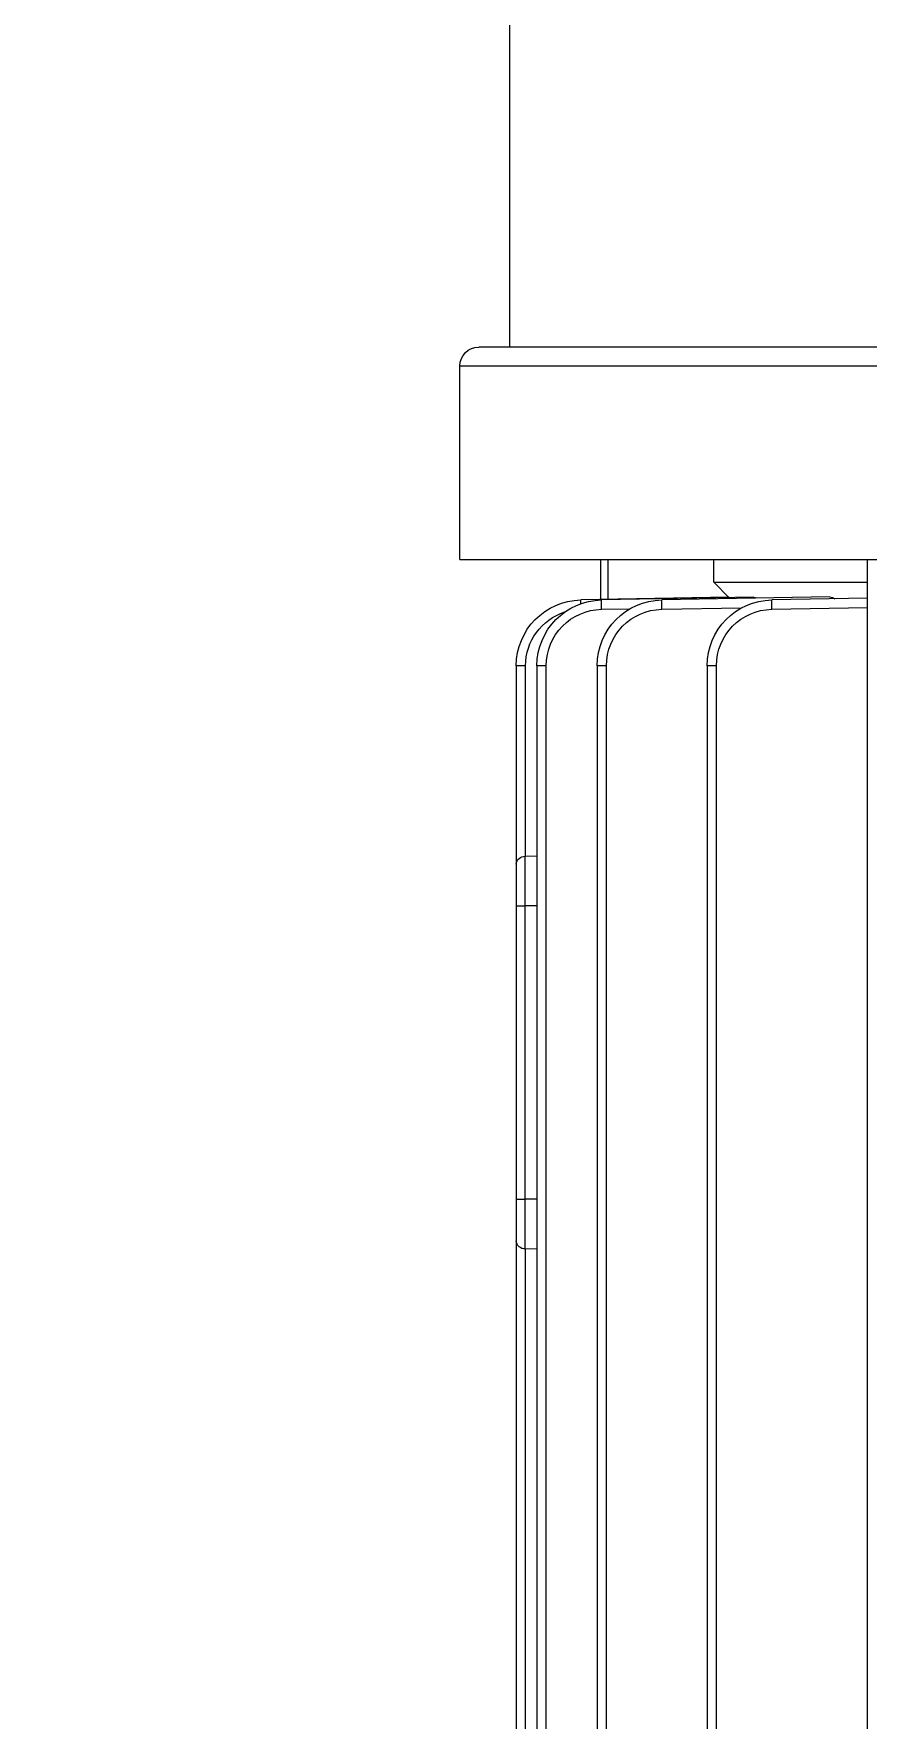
# Model space of a CAD drawing. Header units: millimetres. Extents: x -225363 to 347188, y -782467 to 813415.
# Drawn here: x 50891.7 to 50936, y 20613.1 to 20702.6 of the extents above; entities that cross this region are included whole.
import ezdxf

# ---------------------------------------------------------------- set-up
doc = ezdxf.new("R2010")
doc.units = ezdxf.units.MM

# ---------------------------------------------------------------- blocks, each defined once
blk = doc.blocks.new('MB bom')
at = {"color": 8, "linetype": 'Continuous'}
for p, q in [((-198914.151, 638574.791), (-198914.151, 638611.236)), ((-198903.851, 638574.791), (-198903.851, 638607.066)), ((-198902.851, 638607.066), (-198902.851, 638575.791)), ((-199019.851, 638596.475), (-198914.151, 638596.475)), ((-198916.791, 638591.38), (-198916.702, 638596.475)), ((-198916.202, 638596.475), (-198916.291, 638591.38)), ((-198915.351, 638588.291), (-198915.351, 638596.475)), ((-198916.135, 638594.467), (-198916.291, 638585.53)), ((-198916.791, 638591.38), (-198916.693, 638591.379)), ((-198916.693, 638591.379), (-198916.599, 638591.378)), ((-198916.599, 638591.378), (-198916.513, 638591.377)), ((-198916.513, 638591.377), (-198916.437, 638591.377)), ((-198916.437, 638591.377), (-198916.375, 638591.377)), ((-198916.375, 638591.377), (-198916.329, 638591.378)), ((-198916.329, 638591.378), (-198916.3, 638591.379)), ((-198916.3, 638591.379), (-198916.291, 638591.38)), ((-198916.149, 638590.426), (-198916.291, 638582.33)), ((-198916.791, 638585.53), (-198916.717, 638589.767)), ((-198916.153, 638589.096), (-198916.291, 638581.23)), ((-198916.172, 638589.116), (-198916.161, 638589.104)), ((-198916.161, 638589.104), (-198916.153, 638589.096)), ((-198916.154, 638589.094), (-198915.351, 638588.291)), ((-199011.911, 638588.433), (-198919.79, 638588.433)), ((-198919.79, 638587.941), (-199011.911, 638587.941)), ((-198919.79, 638588.433), (-198919.79, 638587.941)), ((-198915.351, 638588.291), (-198914.151, 638588.291)), ((-198916.791, 638585.53), (-198916.693, 638585.529)), ((-198916.693, 638585.529), (-198916.599, 638585.528)), ((-198916.599, 638585.528), (-198916.513, 638585.527)), ((-198916.513, 638585.527), (-198916.437, 638585.527)), ((-198916.437, 638585.527), (-198916.375, 638585.527)), ((-198916.375, 638585.527), (-198916.329, 638585.528)), ((-198916.329, 638585.528), (-198916.3, 638585.529)), ((-198916.3, 638585.529), (-198916.291, 638585.53)), ((-198916.791, 638582.33), (-198916.764, 638583.832)), ((-199011.911, 638582.583), (-198919.79, 638582.583)), ((-198919.79, 638582.583), (-198919.79, 638582.091)), ((-198916.791, 638582.33), (-198916.693, 638582.329)), ((-198916.693, 638582.329), (-198916.599, 638582.328)), ((-198916.599, 638582.328), (-198916.513, 638582.327)), ((-198916.513, 638582.327), (-198916.437, 638582.327)), ((-198916.437, 638582.327), (-198916.375, 638582.327)), ((-198916.375, 638582.327), (-198916.329, 638582.328)), ((-198916.329, 638582.328), (-198916.3, 638582.329)), ((-198916.3, 638582.329), (-198916.291, 638582.33)), ((-198916.272, 638582.291), (-198914.151, 638582.291)), ((-198914.151, 638582.653), (-198916.266, 638582.653)), ((-198919.79, 638582.091), (-199011.911, 638582.091)), ((-198916.49, 638581.227), (-198916.437, 638581.227)), ((-198916.437, 638581.227), (-198916.375, 638581.227)), ((-198916.375, 638581.227), (-198916.329, 638581.228)), ((-198916.329, 638581.228), (-198916.3, 638581.229)), ((-198916.3, 638581.229), (-198916.291, 638581.23)), ((-199011.911, 638579.383), (-198919.79, 638579.383)), ((-198919.79, 638578.891), (-199011.911, 638578.891)), ((-198950.813, 638578.891), (-198950.783, 638578.283)), ((-198948.151, 638578.891), (-198948.151, 638578.265)), ((-198932.551, 638578.891), (-198932.551, 638578.265)), ((-198929.919, 638578.283), (-198929.889, 638578.891)), ((-198919.79, 638579.383), (-198919.79, 638578.891)), ((-198950.367, 638577.791), (-198981.335, 638577.791)), ((-198980.919, 638578.283), (-198950.783, 638578.283)), ((-198950.782, 638578.265), (-198950.783, 638578.283)), ((-198950.782, 638578.265), (-198948.151, 638578.265)), ((-198948.151, 638577.791), (-198950.367, 638577.791)), ((-198948.151, 638578.265), (-198932.551, 638578.265)), ((-198948.151, 638577.791), (-198948.151, 638578.265)), ((-198932.551, 638577.791), (-198948.151, 638577.791)), ((-198932.551, 638577.791), (-198932.551, 638578.265)), ((-198932.551, 638578.265), (-198929.92, 638578.265)), ((-198930.335, 638577.791), (-198932.551, 638577.791)), ((-198919.79, 638577.791), (-198930.335, 638577.791)), ((-198929.919, 638578.283), (-198929.92, 638578.265)), ((-198929.919, 638578.283), (-198919.79, 638578.283)), ((-198919.79, 638578.283), (-198919.79, 638577.791)), ((-198902.851, 638577.441), (-198881.34, 638577.441)), ((-198914.151, 638574.791), (-198903.851, 638574.791))]:
    blk.add_line(p, q, dxfattribs=at)
for centre, radius, start, end in [((-198916.683, 638594.417), 0.551, 5.15475, 35.01185), ((-198919.79, 638591.441), 3.5, 270, 359), ((-198919.79, 638591.433), 3, 270, 359), ((-198916.316, 638590.412), 0.167, 5.07037, 47.73184), ((-198919.79, 638585.591), 3.5, 270, 359), ((-198919.79, 638585.583), 3, 270, 359), ((-198919.79, 638582.391), 3.5, 270, 359), ((-198919.79, 638582.383), 3, 270, 359), ((-198919.79, 638581.291), 3.5, 270, 359), ((-198919.79, 638581.283), 3, 270, 342.31637), ((-198950.343, 638578.231), 0.44, 175.57008, 266.92978), ((-198930.359, 638578.231), 0.44, 273.07022, 4.42992), ((-198903.851, 638575.791), 1, 270, 0)]:
    blk.add_arc(centre, radius, start, end, dxfattribs=at)
blk = doc.blocks.new('PMBCB')
h = blk.add_hatch()
h.set_pattern_fill('BTCT2', color=8, scale=30, pattern_type=2)
h.set_pattern_definition([(50, (-27194.2, -11189.96), (215.17805, -18.8256), [22.5, -247.5]), (355, (-27194.2, -11189.96), (-41.6254, 225.6576), [18, -198]), (100.4514, (-27176.26, -11191.53), (173.5528, 206.8319), [19.122, -210.3426]), (46.1842, (-27194.2, -11129.96), (320.1723, -49.6557), [33.75, -371.25]), (96.6356, (-27167.5, -11134.1), (280.3988, 292.2354), [28.683, -315.514]), (351.1842, (-27194.2, -11129.96), (280.3986, 292.2356), [27, -297]), (21, (-27164.2, -11144.96), (179.0721, -120.7857), [22.5, -247.5]), (326, (-27164.2, -11144.96), (72.9946, 217.545), [18, -198]), (71.4514, (-27149.27, -11155.03), (252.0668, 96.7591), [19.122, -210.3426]), (37.5, (-27194.194, -11189.96), (3.64796, 99.86816), [0, -195.6, 0, -201, 0, -198.75]), (7.5, (-27194.19, -11189.96), (78.92086, 118.3235), [0, -114.6, 0, -191.1, 0, -75.75]), (327.5, (-27261.094, -11189.96), (160.14673, -6.76646), [0, -75, 0, -234, 0, -310.5]), (317.5, (-27291.1, -11189.96), (174.95585, 30.0315), [0, -97.5, 0, -155.4, 0, -220.5]), (45, (-27194.19, -11189.96), (-63.6396, 63.6396), []), (45, (-27194.19, -11168.96), (-63.6396, 63.6396), [])])
h.paths.add_polyline_path([(6600, 2700), (-2900, 2700), (-2900, -200), (6600, -200)])
h.paths.add_polyline_path([(5000, 2500), (5000, 0), (0, 0), (0, 2500)], flags=16)
h.paths.add_polyline_path([(5200, 2500), (6400, 2500), (6400, 0), (5200, 0)], flags=16)
h.paths.add_polyline_path([(-200, 2500), (-200, 0), (-2700, 0), (-2700, 2500)], flags=16)
h.paths.add_polyline_path([(5350.968, 389.341), (6075.73, 389.341), (6075.73, 539.341), (5350.968, 539.341)], flags=0)
h.paths.add_polyline_path([(5451.738, 547.351), (5986.024, 547.351), (5986.024, 775.923), (5451.738, 775.923)], flags=0)
h.paths.add_polyline_path([(4155.052, 389.341), (4879.814, 389.341), (4879.814, 539.341), (4155.052, 539.341)], flags=0)
h.paths.add_polyline_path([(4255.822, 547.351), (4790.108, 547.351), (4790.108, 775.923), (4255.822, 775.923)], flags=0)
h.paths.add_polyline_path([(-1032.124, 389.341), (-307.362, 389.341), (-307.362, 539.341), (-1032.124, 539.341)], flags=0)
h.paths.add_polyline_path([(-931.354, 547.351), (-397.069, 547.351), (-397.069, 775.923), (-931.354, 775.923)], flags=0)
at = {"color": 8, "xscale": -0.998699011935332, "yscale": 0.998699011935332, "zscale": 0.998699011935332, "rotation": 270}
blk.add_blockref('MB bom', (-637462.743, 200790.955), dxfattribs=at)

msp = doc.modelspace()

# ---------------------------------------------------------------- block references
msp.add_blockref('PMBCB', (50633.078, 18539.09))

doc.saveas('drawing.dxf')
